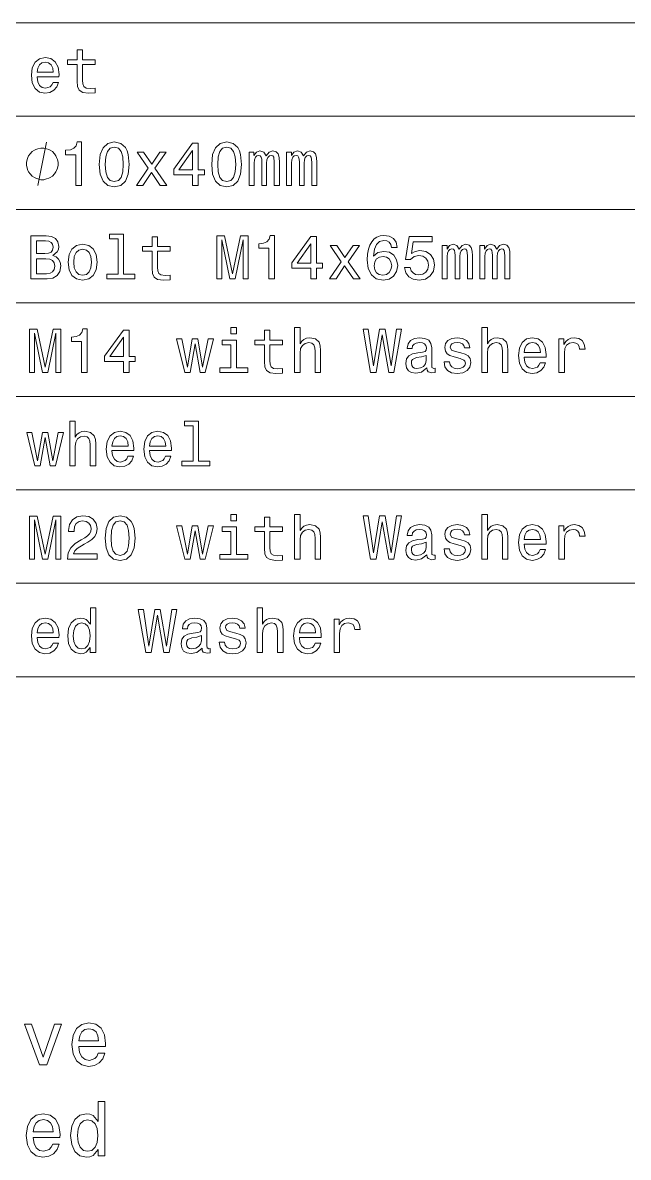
# Model space of a CAD drawing. Extents: x 0 to 420, y 0 to 297.
# Drawn here: x 323.9 to 356.1, y 172.9 to 233.3 of the extents above; entities that cross this region are included whole.
import ezdxf

# ---------------------------------------------------------------- set-up
doc = ezdxf.new("R2010")
doc.units = 0

msp = doc.modelspace()

# ---------------------------------------------------------------- linework, layer by layer
at = {"color": 7, "lineweight": 13}
for p, q in [((290.926, 233.299), (410.016, 233.299)), ((290.926, 228.325), (410.016, 228.325)), ((290.926, 223.352), (410.016, 223.352)), ((290.926, 218.378), (410.016, 218.378)), ((290.926, 213.405), (410.016, 213.405)), ((290.926, 208.431), (410.016, 208.431)), ((290.926, 203.457), (410.016, 203.457)), ((290.926, 198.484), (410.016, 198.484))]:
    msp.add_line(p, q, dxfattribs=at)
for points in [[(324.617, 230.413), (325.784, 230.413), (325.787, 230.549), (325.734, 230.93), (325.588, 231.215), (325.356, 231.387), (325.048, 231.45), (324.746, 231.384), (324.514, 231.198), (324.365, 230.897), (324.312, 230.499), (324.362, 230.091), (324.511, 229.793), (324.74, 229.608), (325.038, 229.545), (325.297, 229.588), (325.509, 229.7), (325.664, 229.879), (325.754, 230.118), (325.466, 230.118), (325.406, 229.985), (325.32, 229.886), (325.075, 229.806), (324.886, 229.843), (324.743, 229.959), (324.65, 230.148), (324.617, 230.403)], [(326.748, 231.079), (326.748, 230.188), (326.768, 229.899), (326.861, 229.7), (327.046, 229.584), (327.361, 229.545), (327.706, 229.561), (327.706, 229.813), (327.454, 229.793), (327.225, 229.82), (327.103, 229.903), (327.05, 230.042), (327.04, 230.237), (327.04, 231.079), (327.706, 231.079), (327.706, 231.328), (327.04, 231.328), (327.04, 231.848), (326.748, 231.848), (326.748, 231.328), (326.244, 231.328), (326.244, 231.079)], [(324.617, 230.658), (324.654, 230.887), (324.743, 231.056), (324.879, 231.159), (325.058, 231.195), (325.234, 231.159), (325.37, 231.056), (325.452, 230.887), (325.482, 230.658)], [(325.737, 225.784), (325.737, 225.861), (325.699, 226.014), (325.66, 226.129), (325.622, 226.206), (325.546, 226.321), (325.431, 226.436), (325.315, 226.512), (325.239, 226.551), (325.124, 226.589), (324.97, 226.627), (324.894, 226.627), (324.817, 226.627), (324.664, 226.589), (324.549, 226.551), (324.472, 226.512), (324.357, 226.436), (324.242, 226.321), (324.165, 226.206), (324.127, 226.129), (324.089, 226.014), (324.051, 225.861), (324.051, 225.784), (324.051, 225.707), (324.089, 225.554), (324.127, 225.439), (324.165, 225.362), (324.242, 225.247), (324.357, 225.132), (324.472, 225.056), (324.549, 225.017), (324.664, 224.979), (324.817, 224.941), (324.894, 224.941), (324.97, 224.941), (325.124, 224.979), (325.239, 225.017), (325.315, 225.056), (325.431, 225.132), (325.546, 225.247), (325.622, 225.362), (325.66, 225.439), (325.699, 225.554), (325.737, 225.707)], [(326.675, 224.634), (326.977, 224.634), (326.977, 226.951), (326.751, 226.951), (326.692, 226.748), (326.572, 226.612), (326.39, 226.533), (326.138, 226.506), (326.138, 226.271), (326.675, 226.271)], [(327.931, 225.757), (327.981, 225.237), (328.137, 224.866), (328.385, 224.641), (328.73, 224.568), (329.071, 224.641), (329.32, 224.866), (329.472, 225.237), (329.525, 225.757), (329.472, 226.274), (329.409, 226.48), (329.32, 226.649), (329.071, 226.874), (328.73, 226.951), (328.385, 226.874), (328.137, 226.646), (327.981, 226.274)], [(328.249, 225.757), (328.276, 226.158), (328.359, 226.447), (328.508, 226.616), (328.73, 226.675), (328.949, 226.616), (329.098, 226.447), (329.181, 226.158), (329.207, 225.757), (329.181, 225.353), (329.098, 225.065), (328.949, 224.896), (328.73, 224.839), (328.508, 224.896), (328.359, 225.065), (328.276, 225.353)], [(332.902, 224.634), (333.201, 224.634), (333.201, 225.204), (333.529, 225.204), (333.529, 225.469), (333.201, 225.469), (333.201, 226.884), (332.899, 226.884), (331.891, 225.496), (331.891, 225.204), (332.902, 225.204)], [(332.17, 225.469), (332.902, 226.5), (332.902, 225.469)], [(333.916, 225.757), (333.966, 225.237), (334.122, 224.866), (334.37, 224.641), (334.715, 224.568), (335.056, 224.641), (335.305, 224.866), (335.457, 225.237), (335.51, 225.757), (335.457, 226.274), (335.395, 226.48), (335.305, 226.649), (335.056, 226.874), (334.715, 226.951), (334.37, 226.874), (334.122, 226.646), (333.966, 226.274)], [(334.235, 225.757), (334.261, 226.158), (334.344, 226.447), (334.493, 226.616), (334.715, 226.675), (334.934, 226.616), (335.083, 226.447), (335.166, 226.158), (335.192, 225.757), (335.166, 225.353), (335.083, 225.065), (334.934, 224.896), (334.715, 224.839), (334.493, 224.896), (334.344, 225.065), (334.261, 225.353)], [(330.251, 224.634), (330.708, 225.327), (331.179, 224.634), (331.53, 224.634), (330.894, 225.552), (331.494, 226.414), (331.156, 226.414), (330.722, 225.767), (330.287, 226.414), (329.943, 226.414), (330.533, 225.549), (329.91, 224.634)], [(335.908, 224.634), (336.177, 224.634), (336.177, 225.824), (336.193, 226.003), (336.243, 226.132), (336.319, 226.208), (336.419, 226.238), (336.498, 226.211), (336.551, 226.145), (336.578, 226.032), (336.588, 225.883), (336.588, 224.634), (336.839, 224.634), (336.839, 225.824), (336.856, 225.999), (336.906, 226.129), (336.985, 226.208), (337.085, 226.238), (337.164, 226.211), (337.217, 226.145), (337.25, 225.883), (337.25, 224.634), (337.519, 224.634), (337.519, 225.863), (337.502, 226.119), (337.449, 226.314), (337.343, 226.433), (337.171, 226.477), (336.969, 226.41), (336.813, 226.218), (336.69, 226.407), (336.485, 226.477), (336.296, 226.41), (336.167, 226.225), (336.167, 226.414), (335.908, 226.414)], [(337.903, 224.634), (338.172, 224.634), (338.172, 225.824), (338.188, 226.003), (338.238, 226.132), (338.314, 226.208), (338.414, 226.238), (338.493, 226.211), (338.546, 226.145), (338.573, 226.032), (338.583, 225.883), (338.583, 224.634), (338.835, 224.634), (338.835, 225.824), (338.851, 225.999), (338.901, 226.129), (338.98, 226.208), (339.08, 226.238), (339.159, 226.211), (339.212, 226.145), (339.246, 225.883), (339.246, 224.634), (339.514, 224.634), (339.514, 225.863), (339.497, 226.119), (339.444, 226.314), (339.338, 226.433), (339.166, 226.477), (338.964, 226.41), (338.808, 226.218), (338.685, 226.407), (338.48, 226.477), (338.291, 226.41), (338.162, 226.225), (338.162, 226.414), (337.903, 226.414)], [(325.462, 220.903), (325.694, 221.095), (325.754, 221.225), (325.774, 221.384), (325.731, 221.632), (325.602, 221.811), (325.393, 221.921), (325.101, 221.96), (324.283, 221.96), (324.283, 219.66), (325.147, 219.66), (325.456, 219.707), (325.684, 219.843), (325.827, 220.058), (325.877, 220.35), (325.847, 220.545), (325.767, 220.708), (325.638, 220.827)], [(325.038, 221.006), (324.587, 221.006), (324.587, 221.685), (325.065, 221.685), (325.244, 221.665), (325.37, 221.606), (325.446, 221.503), (325.472, 221.35), (325.442, 221.198), (325.363, 221.092), (325.227, 221.026)], [(328.932, 221.795), (328.932, 219.906), (328.332, 219.906), (328.332, 219.66), (329.82, 219.66), (329.82, 219.906), (329.224, 219.906), (329.224, 222.04), (328.475, 222.04), (328.475, 221.795)], [(330.738, 221.132), (330.738, 220.24), (330.758, 219.952), (330.851, 219.753), (331.037, 219.637), (331.352, 219.597), (331.696, 219.614), (331.696, 219.866), (331.444, 219.846), (331.216, 219.872), (331.093, 219.955), (331.04, 220.094), (331.03, 220.29), (331.03, 221.132), (331.696, 221.132), (331.696, 221.38), (331.03, 221.38), (331.03, 221.901), (330.738, 221.901), (330.738, 221.38), (330.235, 221.38), (330.235, 221.132)], [(334.195, 219.66), (334.45, 219.66), (334.45, 221.748), (334.881, 219.66), (335.166, 219.66), (335.594, 221.748), (335.594, 219.66), (335.852, 219.66), (335.852, 221.96), (335.448, 221.96), (335.024, 219.932), (334.603, 221.96), (334.195, 221.96)], [(336.959, 219.66), (337.261, 219.66), (337.261, 221.977), (337.035, 221.977), (336.976, 221.775), (336.856, 221.639), (336.674, 221.559), (336.422, 221.533), (336.422, 221.297), (336.959, 221.297)], [(339.196, 219.66), (339.494, 219.66), (339.494, 220.23), (339.822, 220.23), (339.822, 220.495), (339.494, 220.495), (339.494, 221.911), (339.193, 221.911), (338.185, 220.522), (338.185, 220.23), (339.196, 220.23)], [(343.799, 221.341), (343.736, 221.609), (343.591, 221.808), (343.365, 221.934), (343.074, 221.977), (342.878, 221.954), (342.709, 221.891), (342.56, 221.788), (342.434, 221.642), (342.335, 221.46), (342.262, 221.238), (342.215, 220.976), (342.202, 220.681), (342.255, 220.21), (342.417, 219.869), (342.679, 219.664), (343.037, 219.594), (343.359, 219.654), (343.604, 219.809), (343.763, 220.055), (343.819, 220.366), (343.763, 220.681), (343.61, 220.923), (343.375, 221.075), (343.083, 221.128), (342.769, 221.062), (342.533, 220.873), (342.583, 221.238), (342.689, 221.5), (342.852, 221.655), (343.077, 221.708), (343.243, 221.682), (343.368, 221.612), (343.451, 221.496), (343.494, 221.341)], [(344.177, 220.26), (344.25, 219.988), (344.412, 219.776), (344.651, 219.644), (344.956, 219.594), (345.291, 219.654), (345.553, 219.816), (345.718, 220.075), (345.781, 220.406), (345.725, 220.714), (345.566, 220.956), (345.317, 221.112), (344.996, 221.168), (344.747, 221.128), (344.555, 221.019), (344.648, 221.639), (345.655, 221.639), (345.655, 221.911), (344.426, 221.911), (344.243, 220.691), (344.509, 220.691), (344.701, 220.847), (344.946, 220.903), (345.158, 220.867), (345.321, 220.761), (345.423, 220.598), (345.46, 220.389), (345.423, 220.181), (345.317, 220.018), (345.155, 219.915), (344.946, 219.879), (344.77, 219.902), (344.634, 219.978), (344.535, 220.098), (344.485, 220.26)], [(326.271, 220.548), (326.324, 220.144), (326.476, 219.846), (326.718, 219.66), (327.043, 219.597), (327.365, 219.66), (327.607, 219.843), (327.759, 220.141), (327.815, 220.548), (327.759, 220.953), (327.607, 221.254), (327.365, 221.437), (327.043, 221.503), (326.718, 221.437), (326.476, 221.251), (326.324, 220.953)], [(326.569, 220.552), (326.599, 220.85), (326.692, 221.065), (326.841, 221.198), (327.043, 221.244), (327.242, 221.198), (327.391, 221.069), (327.484, 220.85), (327.517, 220.552), (327.484, 220.25), (327.391, 220.031), (327.242, 219.899), (327.043, 219.856), (326.841, 219.899), (326.692, 220.031), (326.599, 220.25)], [(338.464, 220.495), (339.196, 221.526), (339.196, 220.495)], [(340.535, 219.66), (340.992, 220.353), (341.463, 219.66), (341.814, 219.66), (341.178, 220.578), (341.778, 221.44), (341.44, 221.44), (341.006, 220.794), (340.571, 221.44), (340.227, 221.44), (340.817, 220.575), (340.194, 219.66)], [(346.192, 219.66), (346.461, 219.66), (346.461, 220.85), (346.477, 221.029), (346.527, 221.158), (346.603, 221.234), (346.703, 221.264), (346.782, 221.238), (346.835, 221.172), (346.862, 221.059), (346.872, 220.91), (346.872, 219.66), (347.123, 219.66), (347.123, 220.85), (347.14, 221.026), (347.19, 221.155), (347.269, 221.234), (347.369, 221.264), (347.448, 221.238), (347.501, 221.172), (347.534, 220.91), (347.534, 219.66), (347.803, 219.66), (347.803, 220.89), (347.786, 221.145), (347.733, 221.341), (347.627, 221.46), (347.455, 221.503), (347.253, 221.437), (347.097, 221.244), (346.974, 221.433), (346.769, 221.503), (346.58, 221.437), (346.451, 221.251), (346.451, 221.44), (346.192, 221.44)], [(348.187, 219.66), (348.456, 219.66), (348.456, 220.85), (348.472, 221.029), (348.522, 221.158), (348.598, 221.234), (348.698, 221.264), (348.777, 221.238), (348.83, 221.172), (348.857, 221.059), (348.867, 220.91), (348.867, 219.66), (349.118, 219.66), (349.118, 220.85), (349.135, 221.026), (349.185, 221.155), (349.264, 221.234), (349.364, 221.264), (349.443, 221.238), (349.496, 221.172), (349.529, 220.91), (349.529, 219.66), (349.798, 219.66), (349.798, 220.89), (349.781, 221.145), (349.728, 221.341), (349.622, 221.46), (349.45, 221.503), (349.248, 221.437), (349.092, 221.244), (348.969, 221.433), (348.764, 221.503), (348.575, 221.437), (348.446, 221.251), (348.446, 221.44), (348.187, 221.44)], [(325.111, 219.935), (324.587, 219.935), (324.587, 220.727), (325.081, 220.727), (325.29, 220.704), (325.439, 220.635), (325.529, 220.515), (325.558, 220.343), (325.529, 220.161), (325.446, 220.035), (325.307, 219.959)], [(343.498, 220.363), (343.461, 220.154), (343.368, 219.995), (343.219, 219.889), (343.034, 219.856), (342.838, 219.889), (342.689, 219.992), (342.593, 220.151), (342.563, 220.36), (342.596, 220.565), (342.689, 220.721), (342.842, 220.82), (343.047, 220.857), (343.226, 220.82), (343.368, 220.724), (343.461, 220.568)], [(324.22, 214.687), (324.475, 214.687), (324.475, 216.775), (324.906, 214.687), (325.191, 214.687), (325.618, 216.775), (325.618, 214.687), (325.877, 214.687), (325.877, 216.987), (325.472, 216.987), (325.048, 214.958), (324.627, 216.987), (324.22, 216.987)], [(326.983, 214.687), (327.285, 214.687), (327.285, 217.003), (327.06, 217.003), (327, 216.801), (326.881, 216.665), (326.698, 216.586), (326.447, 216.559), (326.447, 216.324), (326.983, 216.324)], [(329.221, 214.687), (329.519, 214.687), (329.519, 215.257), (329.847, 215.257), (329.847, 215.522), (329.519, 215.522), (329.519, 216.937), (329.217, 216.937), (328.21, 215.548), (328.21, 215.257), (329.221, 215.257)], [(335.239, 217.066), (334.931, 217.066), (334.931, 216.735), (335.239, 216.735)], [(336.724, 216.158), (336.724, 215.267), (336.744, 214.978), (336.836, 214.779), (337.022, 214.663), (337.337, 214.624), (337.681, 214.64), (337.681, 214.892), (337.43, 214.872), (337.201, 214.899), (337.078, 214.982), (337.025, 215.121), (337.015, 215.316), (337.015, 216.158), (337.681, 216.158), (337.681, 216.407), (337.015, 216.407), (337.015, 216.927), (336.724, 216.927), (336.724, 216.407), (336.22, 216.407), (336.22, 216.158)], [(338.328, 214.687), (338.619, 214.687), (338.619, 215.714), (338.649, 215.949), (338.745, 216.122), (338.894, 216.228), (339.093, 216.268), (339.252, 216.234), (339.352, 216.145), (339.402, 215.996), (339.418, 215.797), (339.418, 214.687), (339.71, 214.687), (339.71, 215.857), (339.696, 216.092), (339.637, 216.287), (339.441, 216.466), (339.136, 216.529), (338.971, 216.506), (338.828, 216.443), (338.709, 216.344), (338.619, 216.208), (338.619, 217.066), (338.328, 217.066)], [(342.378, 214.687), (342.669, 214.687), (343.001, 216.682), (343.342, 214.687), (343.62, 214.687), (344.025, 216.99), (343.76, 216.99), (343.475, 215.031), (343.146, 216.99), (342.858, 216.99), (342.537, 215.031), (342.252, 216.99), (341.98, 216.99)], [(348.303, 214.687), (348.595, 214.687), (348.595, 215.714), (348.625, 215.949), (348.721, 216.122), (348.87, 216.228), (349.069, 216.268), (349.228, 216.234), (349.327, 216.145), (349.377, 215.996), (349.394, 215.797), (349.394, 214.687), (349.685, 214.687), (349.685, 215.857), (349.672, 216.092), (349.612, 216.287), (349.417, 216.466), (349.112, 216.529), (348.946, 216.506), (348.804, 216.443), (348.684, 216.344), (348.595, 216.208), (348.595, 217.066), (348.303, 217.066)], [(328.488, 215.522), (329.221, 216.553), (329.221, 215.522)], [(332.763, 214.687), (333.028, 216.198), (333.294, 214.687), (333.572, 214.687), (334.009, 216.466), (333.728, 216.466), (333.433, 214.955), (333.171, 216.466), (332.883, 216.466), (332.621, 214.955), (332.326, 216.466), (332.047, 216.466), (332.485, 214.687)], [(335.229, 214.932), (335.229, 216.407), (334.48, 216.407), (334.48, 216.158), (334.937, 216.158), (334.937, 214.932), (334.341, 214.932), (334.341, 214.687), (335.832, 214.687), (335.832, 214.932)], [(345.37, 214.919), (345.37, 214.909), (345.387, 214.796), (345.437, 214.716), (345.645, 214.654), (345.808, 214.68), (345.808, 214.905), (345.738, 214.895), (345.645, 214.939), (345.629, 215.071), (345.629, 215.992), (345.589, 216.228), (345.473, 216.393), (345.271, 216.493), (344.986, 216.529), (344.707, 216.49), (344.502, 216.377), (344.373, 216.201), (344.33, 215.969), (344.33, 215.949), (344.591, 215.949), (344.615, 216.089), (344.688, 216.188), (344.807, 216.248), (344.976, 216.271), (345.138, 216.254), (345.254, 216.205), (345.324, 216.118), (345.347, 215.999), (345.334, 215.86), (345.281, 215.79), (345.148, 215.757), (344.9, 215.731), (344.615, 215.671), (344.412, 215.565), (344.293, 215.399), (344.257, 215.154), (344.29, 214.935), (344.393, 214.773), (344.558, 214.67), (344.787, 214.634), (345.095, 214.703)], [(347.18, 215.724), (346.898, 215.79), (346.689, 215.866), (346.62, 216.022), (346.64, 216.132), (346.709, 216.211), (346.822, 216.261), (346.984, 216.281), (347.14, 216.261), (347.263, 216.201), (347.342, 216.112), (347.375, 215.992), (347.66, 215.992), (347.66, 215.999), (347.611, 216.214), (347.475, 216.383), (347.263, 216.49), (346.984, 216.529), (346.703, 216.49), (346.497, 216.38), (346.368, 216.218), (346.328, 216.012), (346.358, 215.813), (346.451, 215.674), (346.603, 215.575), (346.825, 215.505), (347.15, 215.426), (347.349, 215.343), (347.402, 215.277), (347.422, 215.177), (347.392, 215.055), (347.312, 214.962), (347.183, 214.902), (347.011, 214.882), (346.828, 214.902), (346.696, 214.972), (346.606, 215.084), (346.57, 215.24), (346.288, 215.24), (346.335, 214.975), (346.471, 214.783), (346.686, 214.667), (346.984, 214.624), (347.296, 214.667), (347.524, 214.783), (347.664, 214.968), (347.713, 215.21), (347.677, 215.419), (347.574, 215.562), (347.405, 215.654)], [(350.554, 215.492), (351.72, 215.492), (351.723, 215.628), (351.67, 216.009), (351.525, 216.294), (351.293, 216.466), (350.984, 216.529), (350.683, 216.463), (350.451, 216.277), (350.302, 215.976), (350.249, 215.578), (350.298, 215.171), (350.447, 214.872), (350.676, 214.687), (350.974, 214.624), (351.233, 214.667), (351.445, 214.779), (351.601, 214.958), (351.69, 215.197), (351.402, 215.197), (351.342, 215.064), (351.256, 214.965), (351.011, 214.886), (350.822, 214.922), (350.679, 215.038), (350.587, 215.227), (350.554, 215.482)], [(350.554, 215.737), (350.59, 215.966), (350.679, 216.135), (350.815, 216.238), (350.994, 216.274), (351.17, 216.238), (351.306, 216.135), (351.389, 215.966), (351.419, 215.737)], [(352.403, 214.687), (352.694, 214.687), (352.694, 215.704), (352.724, 215.949), (352.814, 216.125), (352.96, 216.231), (353.155, 216.268), (353.301, 216.244), (353.41, 216.178), (353.477, 216.065), (353.5, 215.913), (353.795, 215.913), (353.755, 216.181), (353.646, 216.374), (353.463, 216.49), (353.215, 216.529), (353.046, 216.503), (352.9, 216.437), (352.771, 216.324), (352.668, 216.171), (352.668, 216.466), (352.403, 216.466)], [(345.337, 215.31), (345.297, 215.137), (345.191, 215.005), (345.032, 214.919), (344.837, 214.889), (344.711, 214.905), (344.621, 214.958), (344.565, 215.051), (344.548, 215.18), (344.562, 215.296), (344.615, 215.379), (344.827, 215.472), (345.095, 215.512), (345.337, 215.591)], [(326.357, 209.713), (326.649, 209.713), (326.649, 210.74), (326.679, 210.976), (326.775, 211.148), (326.924, 211.254), (327.123, 211.294), (327.282, 211.261), (327.381, 211.171), (327.431, 211.022), (327.447, 210.823), (327.447, 209.713), (327.739, 209.713), (327.739, 210.883), (327.726, 211.118), (327.666, 211.314), (327.471, 211.493), (327.166, 211.556), (327, 211.532), (326.858, 211.47), (326.738, 211.37), (326.649, 211.234), (326.649, 212.093), (326.357, 212.093)], [(332.922, 211.847), (332.922, 209.958), (332.323, 209.958), (332.323, 209.713), (333.811, 209.713), (333.811, 209.958), (333.214, 209.958), (333.214, 212.093), (332.465, 212.093), (332.465, 211.847)], [(324.783, 209.713), (325.048, 211.224), (325.313, 209.713), (325.592, 209.713), (326.029, 211.493), (325.747, 211.493), (325.452, 209.981), (325.191, 211.493), (324.902, 211.493), (324.64, 209.981), (324.345, 211.493), (324.067, 211.493), (324.505, 209.713)], [(328.607, 210.518), (329.774, 210.518), (329.777, 210.654), (329.724, 211.035), (329.578, 211.32), (329.346, 211.493), (329.038, 211.556), (328.737, 211.489), (328.505, 211.304), (328.356, 211.002), (328.303, 210.605), (328.352, 210.197), (328.501, 209.899), (328.73, 209.713), (329.028, 209.65), (329.287, 209.693), (329.499, 209.806), (329.655, 209.985), (329.744, 210.223), (329.456, 210.223), (329.396, 210.091), (329.31, 209.991), (329.065, 209.912), (328.876, 209.948), (328.733, 210.064), (328.641, 210.253), (328.607, 210.508)], [(330.603, 210.518), (331.769, 210.518), (331.772, 210.654), (331.719, 211.035), (331.574, 211.32), (331.342, 211.493), (331.033, 211.556), (330.732, 211.489), (330.5, 211.304), (330.351, 211.002), (330.298, 210.605), (330.347, 210.197), (330.496, 209.899), (330.725, 209.713), (331.023, 209.65), (331.282, 209.693), (331.494, 209.806), (331.65, 209.985), (331.739, 210.223), (331.451, 210.223), (331.391, 210.091), (331.305, 209.991), (331.06, 209.912), (330.871, 209.948), (330.728, 210.064), (330.636, 210.253), (330.603, 210.508)], [(328.607, 210.764), (328.644, 210.992), (328.733, 211.161), (328.869, 211.264), (329.048, 211.3), (329.224, 211.264), (329.36, 211.161), (329.443, 210.992), (329.472, 210.764)], [(330.603, 210.764), (330.639, 210.992), (330.728, 211.161), (330.864, 211.264), (331.043, 211.3), (331.219, 211.264), (331.355, 211.161), (331.438, 210.992), (331.467, 210.764)], [(324.22, 204.739), (324.475, 204.739), (324.475, 206.827), (324.906, 204.739), (325.191, 204.739), (325.618, 206.827), (325.618, 204.739), (325.877, 204.739), (325.877, 207.039), (325.472, 207.039), (325.048, 205.011), (324.627, 207.039), (324.22, 207.039)], [(326.234, 204.739), (327.815, 204.739), (327.815, 205.024), (326.566, 205.024), (326.636, 205.18), (326.755, 205.309), (327.123, 205.545), (327.318, 205.644), (327.537, 205.787), (327.693, 205.952), (327.782, 206.148), (327.815, 206.37), (327.759, 206.648), (327.603, 206.867), (327.365, 207.006), (327.056, 207.056), (326.738, 207), (326.496, 206.844), (326.341, 206.595), (326.288, 206.267), (326.288, 206.221), (326.589, 206.221), (326.589, 206.247), (326.619, 206.473), (326.708, 206.638), (326.851, 206.744), (327.04, 206.781), (327.232, 206.748), (327.375, 206.665), (327.467, 206.536), (327.5, 206.373), (327.477, 206.221), (327.414, 206.092), (327.308, 205.979), (327.162, 205.879), (326.967, 205.773), (326.642, 205.568), (326.413, 205.349), (326.278, 205.084), (326.234, 204.749)], [(328.24, 205.863), (328.289, 205.343), (328.445, 204.971), (328.694, 204.746), (329.038, 204.673), (329.38, 204.746), (329.628, 204.971), (329.781, 205.343), (329.834, 205.863), (329.781, 206.38), (329.718, 206.585), (329.628, 206.754), (329.38, 206.98), (329.038, 207.056), (328.694, 206.98), (328.445, 206.751), (328.289, 206.38)], [(328.558, 205.863), (328.584, 206.264), (328.667, 206.552), (328.816, 206.721), (329.038, 206.781), (329.257, 206.721), (329.406, 206.552), (329.489, 206.264), (329.516, 205.863), (329.489, 205.459), (329.406, 205.17), (329.257, 205.001), (329.038, 204.945), (328.816, 205.001), (328.667, 205.17), (328.584, 205.459)], [(335.239, 207.119), (334.931, 207.119), (334.931, 206.788), (335.239, 206.788)], [(336.724, 206.211), (336.724, 205.319), (336.744, 205.031), (336.836, 204.832), (337.022, 204.716), (337.337, 204.676), (337.681, 204.693), (337.681, 204.945), (337.43, 204.925), (337.201, 204.951), (337.078, 205.034), (337.025, 205.174), (337.015, 205.369), (337.015, 206.211), (337.681, 206.211), (337.681, 206.459), (337.015, 206.459), (337.015, 206.98), (336.724, 206.98), (336.724, 206.459), (336.22, 206.459), (336.22, 206.211)], [(338.328, 204.739), (338.619, 204.739), (338.619, 205.767), (338.649, 206.002), (338.745, 206.174), (338.894, 206.28), (339.093, 206.32), (339.252, 206.287), (339.352, 206.198), (339.402, 206.048), (339.418, 205.85), (339.418, 204.739), (339.71, 204.739), (339.71, 205.909), (339.696, 206.145), (339.637, 206.34), (339.441, 206.519), (339.136, 206.582), (338.971, 206.559), (338.828, 206.496), (338.709, 206.396), (338.619, 206.261), (338.619, 207.119), (338.328, 207.119)], [(342.378, 204.739), (342.669, 204.739), (343.001, 206.734), (343.342, 204.739), (343.62, 204.739), (344.025, 207.043), (343.76, 207.043), (343.475, 205.084), (343.146, 207.043), (342.858, 207.043), (342.537, 205.084), (342.252, 207.043), (341.98, 207.043)], [(345.37, 204.971), (345.37, 204.961), (345.387, 204.849), (345.437, 204.769), (345.645, 204.706), (345.808, 204.733), (345.808, 204.958), (345.738, 204.948), (345.645, 204.991), (345.629, 205.124), (345.629, 206.045), (345.589, 206.28), (345.473, 206.446), (345.271, 206.546), (344.986, 206.582), (344.707, 206.542), (344.502, 206.43), (344.373, 206.254), (344.33, 206.022), (344.33, 206.002), (344.591, 206.002), (344.615, 206.141), (344.688, 206.241), (344.807, 206.3), (344.976, 206.324), (345.138, 206.307), (345.254, 206.257), (345.324, 206.171), (345.347, 206.052), (345.334, 205.913), (345.281, 205.843), (345.148, 205.81), (344.9, 205.783), (344.615, 205.724), (344.412, 205.618), (344.293, 205.452), (344.257, 205.207), (344.29, 204.988), (344.393, 204.826), (344.558, 204.723), (344.787, 204.686), (345.095, 204.756)], [(347.18, 205.777), (346.898, 205.843), (346.689, 205.919), (346.62, 206.075), (346.64, 206.184), (346.709, 206.264), (346.822, 206.314), (346.984, 206.333), (347.14, 206.314), (347.263, 206.254), (347.342, 206.164), (347.375, 206.045), (347.66, 206.045), (347.66, 206.052), (347.611, 206.267), (347.475, 206.436), (347.263, 206.542), (346.984, 206.582), (346.703, 206.542), (346.497, 206.433), (346.368, 206.271), (346.328, 206.065), (346.358, 205.866), (346.451, 205.727), (346.603, 205.628), (346.825, 205.558), (347.15, 205.478), (347.349, 205.396), (347.402, 205.329), (347.422, 205.23), (347.392, 205.107), (347.312, 205.014), (347.183, 204.955), (347.011, 204.935), (346.828, 204.955), (346.696, 205.024), (346.606, 205.137), (346.57, 205.293), (346.288, 205.293), (346.335, 205.028), (346.471, 204.836), (346.686, 204.72), (346.984, 204.676), (347.296, 204.72), (347.524, 204.836), (347.664, 205.021), (347.713, 205.263), (347.677, 205.472), (347.574, 205.614), (347.405, 205.707)], [(348.303, 204.739), (348.595, 204.739), (348.595, 205.767), (348.625, 206.002), (348.721, 206.174), (348.87, 206.28), (349.069, 206.32), (349.228, 206.287), (349.327, 206.198), (349.377, 206.048), (349.394, 205.85), (349.394, 204.739), (349.685, 204.739), (349.685, 205.909), (349.672, 206.145), (349.612, 206.34), (349.417, 206.519), (349.112, 206.582), (348.946, 206.559), (348.804, 206.496), (348.684, 206.396), (348.595, 206.261), (348.595, 207.119), (348.303, 207.119)], [(350.554, 205.545), (351.72, 205.545), (351.723, 205.681), (351.67, 206.062), (351.525, 206.347), (351.293, 206.519), (350.984, 206.582), (350.683, 206.516), (350.451, 206.33), (350.302, 206.029), (350.249, 205.631), (350.298, 205.223), (350.447, 204.925), (350.676, 204.739), (350.974, 204.676), (351.233, 204.72), (351.445, 204.832), (351.601, 205.011), (351.69, 205.25), (351.402, 205.25), (351.342, 205.117), (351.256, 205.018), (351.011, 204.938), (350.822, 204.975), (350.679, 205.091), (350.587, 205.28), (350.554, 205.535)], [(352.403, 204.739), (352.694, 204.739), (352.694, 205.757), (352.724, 206.002), (352.814, 206.178), (352.96, 206.284), (353.155, 206.32), (353.301, 206.297), (353.41, 206.231), (353.477, 206.118), (353.5, 205.966), (353.795, 205.966), (353.755, 206.234), (353.646, 206.426), (353.463, 206.542), (353.215, 206.582), (353.046, 206.556), (352.9, 206.489), (352.771, 206.377), (352.668, 206.224), (352.668, 206.519), (352.403, 206.519)], [(332.763, 204.739), (333.028, 206.251), (333.294, 204.739), (333.572, 204.739), (334.009, 206.519), (333.728, 206.519), (333.433, 205.008), (333.171, 206.519), (332.883, 206.519), (332.621, 205.008), (332.326, 206.519), (332.047, 206.519), (332.485, 204.739)], [(335.229, 204.985), (335.229, 206.459), (334.48, 206.459), (334.48, 206.211), (334.937, 206.211), (334.937, 204.985), (334.341, 204.985), (334.341, 204.739), (335.832, 204.739), (335.832, 204.985)], [(350.554, 205.79), (350.59, 206.019), (350.679, 206.188), (350.815, 206.29), (350.994, 206.327), (351.17, 206.29), (351.306, 206.188), (351.389, 206.019), (351.419, 205.79)], [(345.337, 205.362), (345.297, 205.19), (345.191, 205.058), (345.032, 204.971), (344.837, 204.942), (344.711, 204.958), (344.621, 205.011), (344.565, 205.104), (344.548, 205.233), (344.562, 205.349), (344.615, 205.432), (344.827, 205.525), (345.095, 205.565), (345.337, 205.644)], [(327.451, 200.041), (327.451, 199.766), (327.742, 199.766), (327.742, 202.145), (327.454, 202.145), (327.454, 201.274), (327.232, 201.526), (327.096, 201.585), (326.94, 201.608), (326.659, 201.542), (326.44, 201.357), (326.297, 201.058), (326.248, 200.657), (326.297, 200.256), (326.44, 199.955), (326.659, 199.766), (326.94, 199.703), (327.096, 199.726), (327.235, 199.786)], [(330.407, 199.766), (330.699, 199.766), (331.03, 201.761), (331.371, 199.766), (331.65, 199.766), (332.054, 202.069), (331.789, 202.069), (331.504, 200.11), (331.176, 202.069), (330.888, 202.069), (330.566, 200.11), (330.281, 202.069), (330.009, 202.069)], [(336.333, 199.766), (336.624, 199.766), (336.624, 200.793), (336.654, 201.028), (336.75, 201.201), (336.899, 201.307), (337.098, 201.347), (337.257, 201.313), (337.357, 201.224), (337.406, 201.075), (337.423, 200.876), (337.423, 199.766), (337.715, 199.766), (337.715, 200.936), (337.701, 201.171), (337.642, 201.366), (337.446, 201.545), (337.141, 201.608), (336.976, 201.585), (336.833, 201.522), (336.714, 201.423), (336.624, 201.287), (336.624, 202.145), (336.333, 202.145)], [(324.617, 200.571), (325.784, 200.571), (325.787, 200.707), (325.734, 201.088), (325.588, 201.373), (325.356, 201.545), (325.048, 201.608), (324.746, 201.542), (324.514, 201.357), (324.365, 201.055), (324.312, 200.657), (324.362, 200.25), (324.511, 199.951), (324.74, 199.766), (325.038, 199.703), (325.297, 199.746), (325.509, 199.859), (325.664, 200.038), (325.754, 200.276), (325.466, 200.276), (325.406, 200.144), (325.32, 200.044), (325.075, 199.965), (324.886, 200.001), (324.743, 200.117), (324.65, 200.306), (324.617, 200.561)], [(324.617, 200.816), (324.654, 201.045), (324.743, 201.214), (324.879, 201.317), (325.058, 201.353), (325.234, 201.317), (325.37, 201.214), (325.452, 201.045), (325.482, 200.816)], [(326.99, 201.347), (327.182, 201.3), (327.328, 201.171), (327.414, 200.956), (327.447, 200.657), (327.414, 200.356), (327.328, 200.14), (327.182, 200.008), (326.99, 199.965), (326.808, 200.008), (326.669, 200.14), (326.576, 200.359), (326.546, 200.657), (326.576, 200.952), (326.669, 201.168), (326.808, 201.3)], [(333.4, 199.998), (333.4, 199.988), (333.416, 199.875), (333.466, 199.796), (333.675, 199.733), (333.837, 199.759), (333.837, 199.984), (333.768, 199.975), (333.675, 200.018), (333.658, 200.15), (333.658, 201.072), (333.618, 201.307), (333.502, 201.473), (333.3, 201.572), (333.015, 201.608), (332.737, 201.569), (332.531, 201.456), (332.402, 201.28), (332.359, 201.048), (332.359, 201.028), (332.621, 201.028), (332.644, 201.168), (332.717, 201.267), (332.836, 201.327), (333.005, 201.35), (333.168, 201.333), (333.284, 201.284), (333.353, 201.197), (333.376, 201.078), (333.363, 200.939), (333.31, 200.869), (333.178, 200.836), (332.929, 200.81), (332.644, 200.75), (332.442, 200.644), (332.323, 200.478), (332.286, 200.233), (332.319, 200.014), (332.422, 199.852), (332.588, 199.749), (332.816, 199.713), (333.125, 199.782)], [(335.209, 200.803), (334.927, 200.869), (334.719, 200.946), (334.649, 201.101), (334.669, 201.211), (334.739, 201.29), (334.851, 201.34), (335.014, 201.36), (335.169, 201.34), (335.292, 201.28), (335.372, 201.191), (335.405, 201.072), (335.69, 201.072), (335.69, 201.078), (335.64, 201.294), (335.504, 201.463), (335.292, 201.569), (335.014, 201.608), (334.732, 201.569), (334.526, 201.459), (334.397, 201.297), (334.357, 201.091), (334.387, 200.893), (334.48, 200.753), (334.632, 200.654), (334.855, 200.584), (335.179, 200.505), (335.378, 200.422), (335.431, 200.356), (335.451, 200.256), (335.421, 200.134), (335.342, 200.041), (335.212, 199.981), (335.04, 199.961), (334.858, 199.981), (334.725, 200.051), (334.636, 200.163), (334.599, 200.319), (334.318, 200.319), (334.364, 200.054), (334.5, 199.862), (334.715, 199.746), (335.014, 199.703), (335.325, 199.746), (335.554, 199.862), (335.693, 200.047), (335.743, 200.289), (335.706, 200.498), (335.604, 200.641), (335.435, 200.733)], [(338.583, 200.571), (339.749, 200.571), (339.753, 200.707), (339.7, 201.088), (339.554, 201.373), (339.322, 201.545), (339.014, 201.608), (338.712, 201.542), (338.48, 201.357), (338.331, 201.055), (338.278, 200.657), (338.328, 200.25), (338.477, 199.951), (338.706, 199.766), (339.004, 199.703), (339.262, 199.746), (339.474, 199.859), (339.63, 200.038), (339.72, 200.276), (339.431, 200.276), (339.372, 200.144), (339.286, 200.044), (339.04, 199.965), (338.851, 200.001), (338.709, 200.117), (338.616, 200.306), (338.583, 200.561)], [(338.583, 200.816), (338.619, 201.045), (338.709, 201.214), (338.845, 201.317), (339.024, 201.353), (339.199, 201.317), (339.335, 201.214), (339.418, 201.045), (339.448, 200.816)], [(340.432, 199.766), (340.724, 199.766), (340.724, 200.783), (340.754, 201.028), (340.843, 201.204), (340.989, 201.31), (341.185, 201.347), (341.33, 201.323), (341.44, 201.257), (341.506, 201.144), (341.529, 200.992), (341.824, 200.992), (341.784, 201.26), (341.675, 201.453), (341.493, 201.569), (341.244, 201.608), (341.075, 201.582), (340.929, 201.516), (340.8, 201.403), (340.697, 201.25), (340.697, 201.545), (340.432, 201.545)], [(333.366, 200.389), (333.327, 200.216), (333.221, 200.084), (333.062, 199.998), (332.866, 199.968), (332.74, 199.984), (332.651, 200.038), (332.594, 200.13), (332.578, 200.26), (332.591, 200.376), (332.644, 200.458), (332.856, 200.551), (333.125, 200.591), (333.366, 200.671)], [(326.844, 178.796), (328.264, 178.796), (328.268, 178.962), (328.203, 179.426), (328.026, 179.773), (327.743, 179.982), (327.368, 180.059), (327.001, 179.978), (326.719, 179.752), (326.537, 179.385), (326.473, 178.901), (326.533, 178.405), (326.715, 178.042), (326.993, 177.816), (327.356, 177.739), (327.671, 177.792), (327.929, 177.929), (328.119, 178.147), (328.228, 178.437), (327.877, 178.437), (327.804, 178.276), (327.699, 178.155), (327.401, 178.058), (327.171, 178.102), (326.997, 178.244), (326.884, 178.474), (326.844, 178.784)], [(324.754, 177.816), (325.129, 177.816), (325.92, 179.982), (325.553, 179.982), (324.943, 178.235), (324.322, 179.982), (323.951, 179.982)], [(326.844, 179.095), (326.888, 179.373), (326.997, 179.579), (327.162, 179.704), (327.38, 179.748), (327.594, 179.704), (327.76, 179.579), (327.86, 179.373), (327.897, 179.095)], [(327.865, 173.313), (327.865, 172.978), (328.22, 172.978), (328.22, 175.875), (327.869, 175.875), (327.869, 174.814), (327.598, 175.121), (327.433, 175.193), (327.243, 175.222), (326.9, 175.141), (326.634, 174.915), (326.46, 174.552), (326.4, 174.064), (326.46, 173.576), (326.634, 173.208), (326.9, 172.978), (327.243, 172.902), (327.433, 172.93), (327.602, 173.003)], [(324.415, 173.959), (325.835, 173.959), (325.839, 174.124), (325.775, 174.588), (325.597, 174.935), (325.315, 175.145), (324.939, 175.222), (324.572, 175.141), (324.29, 174.915), (324.108, 174.548), (324.044, 174.064), (324.104, 173.567), (324.286, 173.204), (324.564, 172.978), (324.927, 172.902), (325.242, 172.954), (325.5, 173.091), (325.69, 173.309), (325.799, 173.6), (325.448, 173.6), (325.375, 173.438), (325.27, 173.317), (324.972, 173.22), (324.742, 173.265), (324.568, 173.406), (324.455, 173.636), (324.415, 173.947)], [(324.415, 174.257), (324.459, 174.536), (324.568, 174.742), (324.734, 174.867), (324.952, 174.911), (325.165, 174.867), (325.331, 174.742), (325.432, 174.536), (325.468, 174.257)], [(327.304, 174.903), (327.538, 174.846), (327.715, 174.689), (327.82, 174.427), (327.86, 174.064), (327.82, 173.697), (327.715, 173.434), (327.538, 173.273), (327.304, 173.22), (327.082, 173.273), (326.912, 173.434), (326.799, 173.701), (326.763, 174.064), (326.799, 174.423), (326.912, 174.685), (327.082, 174.846)]]:
    msp.add_lwpolyline(points, close=True, dxfattribs=at)
msp.add_lwpolyline([(324.664, 224.634), (325.124, 226.934)], dxfattribs=at)

doc.saveas('drawing.dxf')
